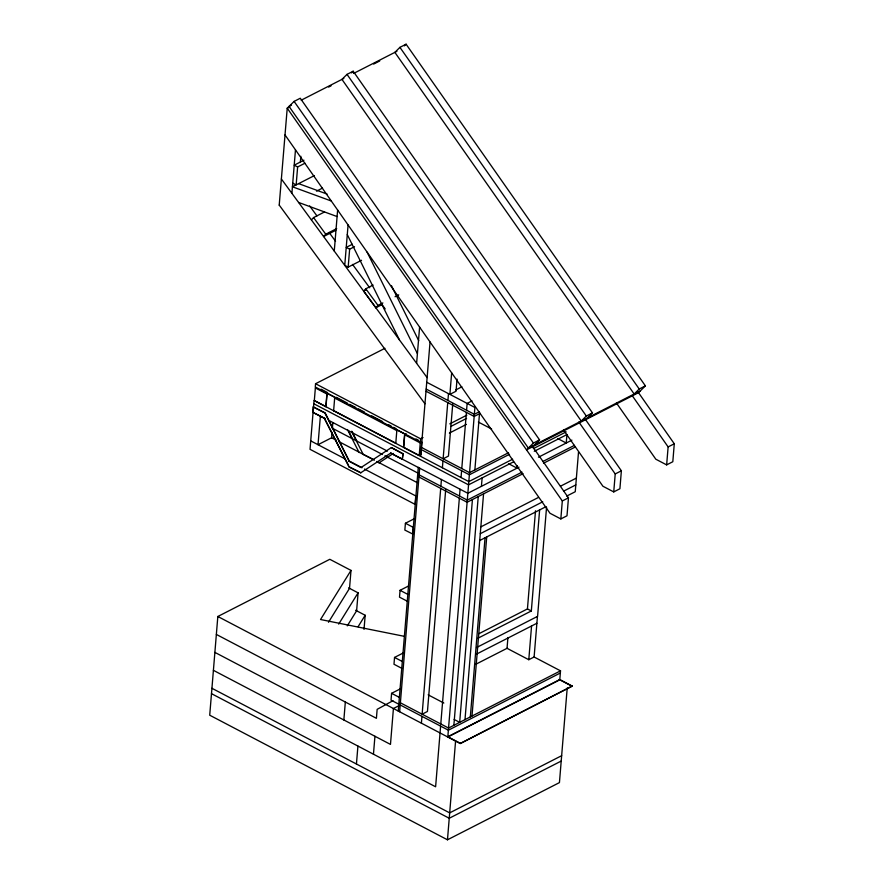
<?xml version="1.0" encoding="UTF-8"?>
<svg xmlns="http://www.w3.org/2000/svg" width="884" height="884" viewBox="0 0 884 884"><rect width="100%" height="100%" fill="white"/><g stroke="black" fill="none" stroke-linecap="round" stroke-linejoin="round"><path stroke-width="1.33" d="M328.483 622.27L349.523 588.346L351.003 570.401L329.809 559.296L217.829 616.491L209.718 715.2L447.47 839.8L559.439 782.605L567.219 687.962M279.211 205.187L287.223 108.213L294.107 101.395L300.262 98.246L539.572 439.912L534.511 444.928M291.897 193.287L295.477 149.86M304.936 163.231L297.632 166.965L296.151 184.911L292.737 183.121M300.394 161.75L300.847 156.28M360.86 472.774L348.926 466.807L324.45 418.419L312.803 412.309L313.245 406.927L325.179 412.894L349.368 461.426L324.892 413.027L313.245 406.927M384.927 348.307L315.555 383.733L315.29 386.971L420.331 442.022L420.596 438.784L423.027 437.547M320.384 415.988L318.019 444.707L331.599 437.779L332.053 432.309M334.262 251.034L337.633 210.038M325.853 406.684L326.958 393.225L334.727 397.303L333.622 410.762M348.075 224.956L344.749 265.333L348.174 267.123L361.556 260.294M332.384 428.199L332.837 422.729M348.174 267.123L349.644 249.178L354.517 246.691M343.854 719.974L345.335 702.029M348.572 587.849L358.086 592.844L356.617 610.789L347.279 625.85M364.02 629.386L365.18 615.275L355.6 610.258M356.44 764.019L357.921 746.063M395.778 443.337L396.883 429.878L404.651 433.945L403.546 447.403M373.457 754.207L374.938 736.261M402.308 459.216L403.027 453.691L402.308 459.216L390.651 453.105L467.857 493.272L518.974 467.172M404.717 434.773L403.69 447.337L419.226 455.481L420.906 454.619L421.933 442.055L420.254 442.917L404.717 434.773L406.397 433.911M416.618 363.313L419.602 327.08M413.933 518.908L405.413 523.262L404.85 530.08L412.795 534.069M401.336 688.349L391.59 693.321L391.037 700.139L398.806 704.216M403.06 653.077L394.54 657.431L393.988 664.249L401.756 668.315M408.463 586.026L400.065 590.313L399.502 597.142L407.27 601.208M412.629 534.146L413.347 527.24M398.242 711.034L418.276 467.293M419.226 455.481L420.254 442.917M399.645 711.764L419.679 468.034M420.64 456.365L430.044 341.986M421.392 723.167L421.955 716.349M440.696 488.41L422.132 714.195L427.447 711.476L445.68 489.791M440.873 486.255L441.436 479.437M442.398 467.769L442.95 460.951M447.746 402.618L443.127 458.796L448.453 456.078L452.73 404.01M447.923 400.463L448.486 393.634M451.658 372.849L449.89 394.374L456.045 391.225L457.039 379.114M440.608 726.118L435.613 786.782L213.398 670.326M440.784 723.963L459.349 498.178M459.525 496.023L460.078 489.206M461.039 477.537L461.603 470.719M461.779 468.564L466.398 412.386M466.575 410.231L467.139 403.413L472.001 400.927M453.868 725.322L472.432 499.537M474.863 469.923L479.482 413.745M447.47 839.8L455.58 741.079M478.244 496.565L459.68 722.361L454.133 719.443M460.244 743.532L572.235 686.083L460.244 743.532L217.829 616.491M481.426 486.344L482.123 477.901M464.995 719.642L483.559 493.847M470.321 716.924L485.04 537.803M472.001 716.062L486.719 536.942M517.25 465.735L517.052 468.144L508.521 463.68M507.924 637.519L507.04 648.315L528.787 659.718L534.113 657L537.439 616.435M478.984 633.684L527.439 608.932L535.505 510.786M478.023 638.193L531.328 610.966L539.616 510.101M528.787 659.718L531.56 625.982M546.566 507.118L537.582 616.369L476.487 647.574M566.942 434.585L566.246 443.017L557.716 438.552M285.024 134.943L549.992 513.25L560.832 518.93L562.312 500.963L287.223 108.213L289.665 106.964M532.113 445.901L568.467 497.825L566.998 515.792L560.832 518.93M534.035 656.967L560.522 670.846L559.793 679.818L447.812 737.013L474.907 407.48L426.729 382.242M578.523 451.934L575.252 491.725L566.677 496.101M563.572 430.066L602.91 486.233L613.739 491.913L615.22 473.946L578.854 422.022M585.805 420.011L621.375 470.796L619.905 488.764L613.739 491.913M616.479 403.049L655.817 459.205L666.646 464.885L668.127 446.917L632.557 396.131M637.928 391.855L674.282 443.779L672.812 461.735L666.646 464.885M351.003 570.401L320.527 619.518L403.811 636.226M338.694 624.115L358.086 592.844M358.097 626.701L365.18 615.275M381.954 304.648L375.877 307.754L363.667 291.134L365.799 288.803L373.103 285.068M375.877 307.754L378.009 305.422L382.882 302.936M424.961 403.778L279.256 205.132M311.422 219.884L313.566 217.563L324.516 211.972M336.705 228.613L325.754 234.205L323.61 236.525L335.787 230.315M347.014 74.367L341.953 79.383L581.263 421.049L586.324 416.032L592.479 412.894L353.18 71.228L347.014 74.367L586.324 416.032M351.489 72.897L353.18 71.228M399.922 47.349L394.861 52.366L634.171 394.032L639.231 389.015L645.386 385.866L406.087 44.2L399.922 47.349L639.231 389.015M404.397 45.869L406.087 44.2M539.572 439.912L533.417 443.061L526.533 449.879L638.502 392.684L645.386 385.866M587.418 417.9L592.479 412.894M349.368 461.426L361.015 467.537L391.369 447.58L403.027 453.691M360.573 472.918L390.927 452.962M378.882 462.973L393.369 453.437M291.477 105.163L289.046 106.411L528.356 448.077L640.325 390.883M301.223 100.19L343.821 78.433M353.556 73.46L396.916 51.316M328.605 87.074L331.047 85.836M373.645 64.079L379.722 60.963M303.952 160.203L294.217 165.175L297.632 166.965M281.377 178.988L427.116 377.623M314.417 175.584L292.405 186.778L331.301 201.011M316.527 191.143L322.516 188.082M352.318 244.282L346.23 247.387L349.644 249.178M363.667 291.134L366.098 289.886M395.049 296.726L398.706 294.858M312.803 412.309L325.268 418.552M324.45 418.419L348.594 465.459M455.79 389.91L461.879 386.805M348.926 466.807L359.689 472.166M391.369 447.58L402.75 453.835M449.812 423.867L466.851 415.16M479.216 411.822L474.343 414.309L426.176 389.059M450.763 426.475L466.586 418.397M480.255 413.347L474.167 416.452L426 391.214M449.37 433.094L466.409 424.386M508.499 452.741L469.548 472.631L421.381 447.392M509.538 454.277L469.371 474.785L421.204 449.547M512.632 459.227L468.807 481.614L314.041 400.496L310.03 449.315L415.071 504.366L415.767 495.935L364.462 469.05M533.317 448.663L566.18 431.878M513.582 461.835L468.542 484.841L313.776 403.734M534.268 451.271L567.13 434.486M538.444 457.216L571.904 440.133M522.057 472.122L467.293 500.101L419.115 474.852M542.754 461.558L574.401 445.392M523.107 473.658L467.117 502.256L418.939 477.006M543.572 463.205L575.44 446.928M480.841 526.875L538.411 497.471M560.456 486.211L576.379 478.089M480.288 533.693L542.743 501.792M563.561 491.161L575.816 484.907M479.725 540.511L545.859 506.742M562.312 500.963L568.467 497.825M615.22 473.946L621.375 470.796M668.127 446.917L674.282 443.779M476.874 653.917L536.886 623.264M392.96 700.714L377.148 709.344L376.407 718.316L216.359 634.436M475.835 664.249L507.482 648.094M399.513 705.399L393.424 708.515L390.474 744.405L214.878 652.381M560.522 670.846L448.553 728.04L400.375 702.791M560.346 673L448.376 730.195L400.198 704.946M561.66 755.687L449.68 812.882L211.928 688.282M561.207 761.069L449.238 818.264L211.486 693.664M298.593 183.618L327.091 194.071M298.637 202.469L337.091 216.558M478.332 422.055L491.626 429.016M315.555 383.733L420.596 438.784M321.091 389.203L327.61 392.629M415.955 438.928L418.353 440.177M347.302 403.082L336.329 397.336L334.793 398.12L396.949 430.696M349.733 404.364L355.832 407.557M358.263 408.839L364.363 412.032M371.678 415.867L382.639 421.613M388.739 424.806L391.17 426.077M393.612 427.359L396.054 428.641M333.754 410.684L395.91 443.26M328.925 420.464L387.424 451.127M332.406 428.276L382.485 454.52M384.927 455.801L419.127 473.725M372.816 459.161L363.213 454.42L351.589 431.436M331.622 437.79L336.506 440.354M338.948 441.624L374.374 460.188M376.816 461.47L417.126 482.598M310.715 440.884L344.915 458.807M348.583 460.73L362.02 467.769M405.413 523.262L413.182 527.328M527.439 608.932L531.328 610.966M400.065 590.313L407.833 594.391M572.235 686.083L559.804 679.575L447.834 736.759L460.266 743.278M559.185 679.509L572.224 686.338M394.54 657.431L402.319 661.497M428.165 694.835L443.823 703.034M391.59 693.321L399.369 697.399M365.799 288.803L378.009 305.422M309.654 205.939L316.936 215.873M329.08 232.437L335.555 241.266M352.539 264.415L369.689 287.786M381.932 304.472L385.192 308.925M313.566 217.563L325.754 234.205M294.107 101.395L533.417 443.061M351.876 431.293L356.771 440.972M348.373 430.63L352.042 437.878M347.478 429.558L359.103 452.542M391.457 285.698L418.729 340.727M367.125 252.161L417.414 353.666M347.279 234.603L399.435 339.898M315.367 387.943L314.328 400.507L325.986 406.618L327.025 394.054L315.367 387.943"/></g></svg>
